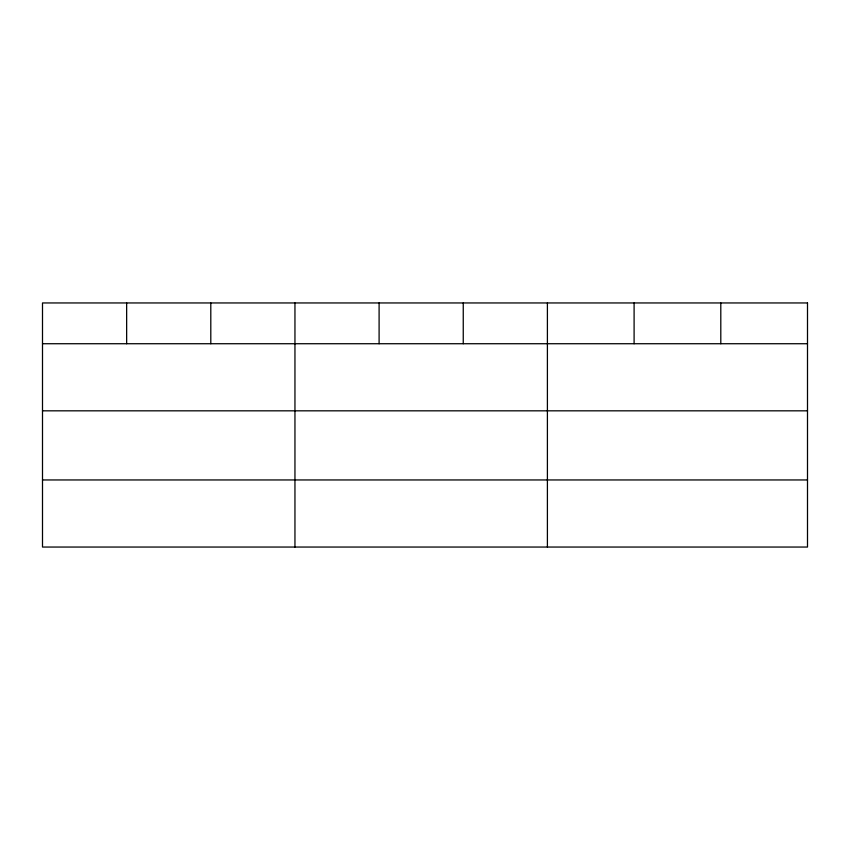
<?xml version="1.0" encoding="UTF-8"?>
<svg xmlns="http://www.w3.org/2000/svg" width="850" height="850" viewBox="0 0 850 850"><rect width="100%" height="100%" fill="white"/><g stroke="black" fill="none" stroke-linecap="round" stroke-linejoin="round"><path stroke-width="1.27" d="M42.5 343.729L807.5 343.729M42.5 410.826L807.5 410.826M42.5 479.953L807.5 479.953M720.8 302.951L720.8 343.729M634.1 302.951L634.1 343.729M547.4 302.951L547.4 547.049M463.25 302.951L463.25 343.729M379.1 302.951L379.1 343.729M294.95 302.951L294.95 547.049M210.8 302.951L210.8 343.729M126.65 302.951L126.65 343.729M807.5 302.951L42.5 302.951L42.5 547.049L807.5 547.049L807.5 302.951"/></g></svg>
